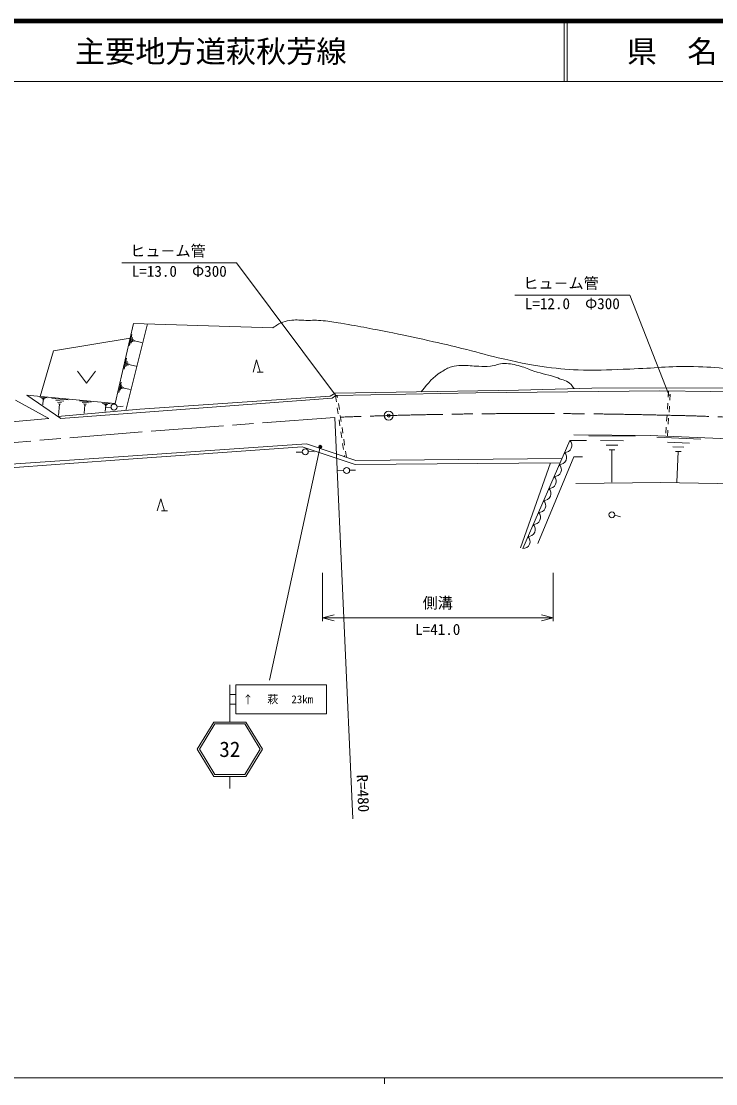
# Model space of a CAD drawing. Units: millimetres at full size, sheet at 1:1000; details may follow other scales. Extents: x 40000 to 680000, y 20000 to 380000.
# Drawn here: x 207863 to 322837, y 204000 to 380000 of the extents above; entities that cross this region are included whole.
import ezdxf
from ezdxf.enums import TextEntityAlignment as Align

# ---------------------------------------------------------------- set-up
doc = ezdxf.new("R2010")
doc.units = ezdxf.units.MM
doc.header["$LTSCALE"] = 1000
doc.header["$PDMODE"] = 32
doc.header["$PDSIZE"] = 500
doc.linetypes.add('CHAIN', pattern=[18.5, 12, -1.5, 3.5, -1.5])
for name, color, linetype, lineweight in [('M-BGD', 7, 'Continuous', 13), ('M-BMK', 2, 'CHAIN', 13), ('M-BMK-SRVR', 3, 'Continuous', 13), ('M-STR-HTXT', 7, 'Continuous', 13), ('M-STR-STRC', 7, 'Continuous', 13), ('M-TTL', 2, 'Continuous', 140), ('M-TTL-BAND', 7, 'Continuous', 13), ('M-TTL-LINE', 7, 'Continuous', 18)]:
    doc.layers.add(name, color=color, linetype=linetype, lineweight=lineweight)
doc.layers.add('M-TTL-TXT', color=7, linetype='Continuous')
doc.styles.add('@ＭＳ ゴシック', font='')
doc.styles.add('ＭＳ ゴシック', font='')
doc.styles.get('@ＭＳ ゴシック').set_extended_font_data('@MS Gothic')
doc.styles.get('ＭＳ ゴシック').set_extended_font_data('MS Gothic')

msp = doc.modelspace()

# ---------------------------------------------------------------- linework, layer by layer
at = {"layer": 'M-BGD'}
for p, q in [((228789, 329851), (225170, 315519)), ((249503, 329192), (226452, 329925)), ((225772, 326271), (226195, 328128)), ((226064, 326693), (226275, 327621)), ((226302, 326882), (226408, 327347)), ((226515, 326956), (226567, 327188)), ((226541, 327072), (227841, 326776)), ((224891, 322396), (225296, 324177)), ((246229, 321888), (246829, 323888)), ((246829, 323888), (247429, 321888)), ((225170, 322800), (225373, 323691)), ((225399, 322983), (225500, 323428)), ((225602, 323053), (225653, 323276)), ((225628, 323165), (226874, 322881)), ((217164, 322056), (218664, 320056)), ((218664, 320056), (220164, 322056)), ((247929, 321888), (246929, 321888)), ((223996, 318527), (224385, 320234)), ((224264, 318915), (224458, 319768)), ((224483, 319089), (224580, 319516)), ((224678, 319157), (224727, 319370)), ((224702, 319264), (225897, 318992)), ((315025, 318751), (314961, 317753)), ((210921, 317726), (212154, 317609)), ((211217, 317573), (211834, 317515)), ((211360, 317436), (211668, 317406)), ((211502, 317298), (211420, 316435)), ((211425, 317305), (211579, 317290)), ((212908, 317537), (215619, 317279)), ((213560, 317202), (214915, 317073)), ((213873, 316898), (214551, 316834)), ((217497, 317101), (219437, 316916)), ((217964, 316861), (218934, 316769)), ((259887, 317944), (260034, 316954)), ((260230, 317676), (260181, 318005)), ((315230, 317255), (315294, 318253)), ((214186, 316595), (214006, 314697)), ((214016, 316611), (214355, 316579)), ((218188, 316644), (218673, 316598)), ((218412, 316427), (218283, 315069)), ((218291, 316438), (218533, 316415)), ((221245, 316745), (222556, 316620)), ((221560, 316582), (222216, 316520)), ((221712, 316436), (222039, 316405)), ((222734, 316049), (221735, 316015)), ((221863, 316289), (221776, 315372)), ((221781, 316297), (221945, 316281)), ((224726, 316229), (223729, 316146)), ((260180, 315965), (260327, 314976)), ((260523, 315698), (260377, 316687)), ((314897, 316755), (314834, 315757)), ((315103, 315259), (315166, 316257)), ((262741, 247891), (259786, 314384)), ((260473, 313987), (260620, 312998)), ((260816, 313719), (260670, 314709)), ((314770, 314759), (314706, 313761)), ((314975, 313263), (315039, 314261)), ((260766, 312008), (260913, 311019)), ((261109, 311741), (260963, 312730)), ((314642, 312763), (314579, 311765)), ((314847, 311267), (314911, 312265)), ((261060, 310030), (261206, 309041)), ((261402, 309763), (261256, 310752)), ((290883, 292676), (298662, 310553)), ((301468, 310553), (298662, 310553)), ((301848, 311335), (309512, 311263)), ((303757, 310551), (307589, 310515)), ((304708, 309775), (306624, 309758)), ((313084, 311080), (320369, 310766)), ((314874, 310273), (318516, 310116)), ((254383, 308634), (253383, 308627)), ((256381, 308696), (255381, 308703)), ((261353, 308052), (261376, 307891)), ((261696, 307784), (261549, 308773)), ((305180, 309005), (306138, 308996)), ((305659, 309000), (305608, 303635)), ((315753, 309505), (317574, 309427)), ((316177, 308757), (317087, 308718)), ((316632, 308737), (316412, 303638)), ((290514, 292752), (295478, 306842)), ((261225, 305571), (260226, 305516)), ((263223, 305631), (262223, 305625)), ((230358, 298902), (230958, 300902)), ((230958, 300902), (231558, 298902)), ((232058, 298902), (231058, 298902)), ((307095, 297922), (306137, 298209)), ((258394, 270052), (258394, 265302))]:
    msp.add_line(p, q, dxfattribs=at)
for points in [[(208803, 318078), (223437, 316687), (226452, 329925)], [(225903, 327516), (213179, 325420), (211014, 317868)], [(481687, 298803), (473280, 297192), (439703, 302821), (408655, 307707), (383915, 311717), (362246, 314775), (356301, 315528), (352008, 316049), (344913, 316912), (330441, 318561), (313563, 318769), (283133, 318443), (259965, 318001), (259343, 317541), (214412, 314214), (208803, 318078)], [(482102, 299442), (473274, 297751), (420046, 306674), (408772, 308448), (383957, 312014), (362285, 315072), (356338, 315826), (352045, 316347), (344949, 317210), (328627, 319253), (302298, 319246), (290169, 318907), (259845, 318398), (259027, 317908), (227506, 315721), (213935, 314543)], [(206923, 317220), (212415, 314196), (179990, 311271), (153279, 305196), (93568, 284322), (89646, 282907), (73349, 277031)], [(297359, 307558), (263243, 307264), (255090, 310004), (225576, 307936), (204509, 306510), (181316, 304553), (160820, 299616), (127429, 288723), (96417, 276546), (82902, 271579), (76115, 269282)], [(335448, 288354), (338644, 300740), (337445, 306198), (333986, 310442), (312000, 311390), (299363, 311508)], [(297053, 306856), (263132, 306563), (254382, 309503), (225607, 307487), (204527, 305911)], [(300772, 307848), (299352, 307864), (293399, 293490)], [(338189, 302808), (323074, 303444), (313760, 303596), (299663, 303404)]]:
    msp.add_lwpolyline(points, dxfattribs=at)
for centre in [(223233, 316085), (254881, 308680), (261725, 305583), (305638, 298243)]:
    msp.add_circle(centre, 500, dxfattribs=at)
for centre in [(297857, 309722), (296993, 307736), (296128, 305750), (295264, 303763), (294399, 301777), (293535, 299791), (292671, 297804), (291806, 295818), (290942, 293832)]:
    msp.add_arc(centre, 1157, 267.08046, 45.8842, dxfattribs=at)
for points, knots in [([(397057, 328139), (395205, 327038), (394727, 326756), (393248, 325845), (391893, 325010), (391172, 324479), (389797, 323677), (388726, 323053), (388107, 322734), (386994, 322188), (385332, 321371), (384387, 320937), (382672, 320236), (380528, 319361), (379319, 318877), (377104, 318200), (375702, 317772), (374903, 317533), (373448, 317360), (371680, 317150), (370669, 317365), (368892, 317460), (367124, 317555), (366141, 317701), (364380, 317880), (362325, 318090), (361187, 318347), (359125, 318474), (357724, 318560), (356934, 318639), (355532, 318558), (353608, 318448), (352545, 318216), (350626, 318040), (349491, 317936), (348855, 317847), (347715, 317834), (346095, 317816), (345179, 317868), (343576, 318106), (341923, 318352), (341011, 318575), (339379, 318935), (336323, 319609), (334639, 320107), (331611, 320901), (330066, 321305), (329227, 321638), (327666, 321974), (326600, 322204), (325993, 322292), (324910, 322417), (322678, 322674), (321417, 322756), (319171, 322797), (315037, 322873), (312726, 322525), (308593, 322394), (305605, 322299), (303930, 322119), (300942, 322209), (298543, 322282), (297199, 322413), (294819, 322722), (291660, 323132), (289920, 323572), (286813, 324272), (284455, 324803), (283167, 325238), (280820, 325816), (278989, 326267), (277960, 326509), (276121, 326923), (273503, 327512), (272037, 327844), (269406, 328366), (266037, 329034), (264149, 329409), (260761, 329969), (259622, 330158), (258986, 330284), (257837, 330402), (256728, 330515), (256098, 330435), (254983, 330453), (254081, 330468), (253570, 330579), (252672, 330485), (252074, 330423), (251736, 330351), (251170, 330148), (250463, 329895), (250203, 329687), (249503, 329192)], [0, 0, 0, 0, 1, 1, 1, 2, 2, 2, 3, 3, 3, 4, 4, 4, 5, 5, 5, 6, 6, 6, 7, 7, 7, 8, 8, 8, 9, 9, 9, 10, 10, 10, 11, 11, 11, 12, 12, 12, 13, 13, 13, 14, 14, 14, 15, 15, 15, 16, 16, 16, 17, 17, 17, 18, 18, 18, 19, 19, 19, 20, 20, 20, 21, 21, 21, 22, 22, 22, 23, 23, 23, 24, 24, 24, 25, 25, 25, 26, 26, 26, 27, 27, 27, 28, 28, 28, 29, 29, 29, 30, 30, 30, 31, 31, 31, 31]), ([(299376, 319164), (299205, 319465), (299097, 319571), (298883, 319802), (298227, 320511), (297569, 320549), (296672, 320908), (295192, 321499), (294268, 321549), (292749, 322033), (291844, 322322), (291388, 322642), (290465, 322867), (289453, 323114), (288875, 323308), (287833, 323301), (286916, 323296), (286439, 322962), (285527, 322865), (284780, 322786), (284356, 322835), (283605, 322843), (282484, 322855), (281857, 323029), (280736, 322971), (280095, 322937), (279720, 322952), (279103, 322771), (278403, 322565), (278063, 322298), (277437, 321921), (275869, 320977), (275437, 320237), (274095, 318637)], [0, 0, 0, 0, 1, 1, 1, 2, 2, 2, 3, 3, 3, 4, 4, 4, 5, 5, 5, 6, 6, 6, 7, 7, 7, 8, 8, 8, 9, 9, 9, 10, 10, 10, 11, 11, 11, 11])]:
    msp.add_open_spline(points, degree=3, knots=knots, dxfattribs=at)
at = {"layer": 'M-BMK'}
msp.add_lwpolyline([(259786, 314384), (227888, 311988), (194864, 309247)], dxfattribs=at)
for centre, radius, start, end in [((292702, -537125), 852145, 88.52563, 92.21375), ((307341, -70713), 385520, 82.3694, 88.91696)]:
    msp.add_arc(centre, radius, start, end, dxfattribs=at)
at = {"layer": 'M-BMK-SRVR'}
msp.add_circle((268698, 314682), 750, dxfattribs=at)
msp.add_point((268698, 314682), dxfattribs=at)
at = {"layer": 'M-STR-HTXT'}
for p, q in [((224522, 340004), (243522, 340004)), ((260075, 317839), (243522, 340004)), ((289594, 334636), (308594, 334636)), ((315112, 317983), (308594, 334636)), ((257720, 280628), (257720, 288614)), ((295908, 280628), (295908, 288614)), ((259652, 281697), (257720, 281179)), ((295908, 281179), (293976, 281697)), ((295908, 281179), (257720, 281179)), ((257720, 281179), (259652, 280661)), ((293976, 280661), (295908, 281179))]:
    msp.add_line(p, q, dxfattribs=at)
at = {"layer": 'M-STR-STRC'}
for p, q in [((257370, 309511), (248947, 270851)), ((242394, 270052), (242394, 263908)), ((243394, 270052), (258394, 270052)), ((243394, 270052), (243394, 265302)), ((242394, 268469), (243394, 268469)), ((242394, 266885), (243394, 266885)), ((258394, 265302), (243394, 265302)), ((239758, 263908), (236994, 259408)), ((239925, 263608), (237346, 259408)), ((239758, 263908), (245030, 263908)), ((239925, 263608), (244862, 263608)), ((247442, 259408), (244862, 263608)), ((247794, 259408), (245030, 263908)), ((236994, 259408), (239758, 254908)), ((237346, 259408), (239925, 255208)), ((244862, 255208), (247442, 259408)), ((245030, 254908), (247794, 259408)), ((239925, 255208), (244862, 255208)), ((239758, 254908), (245030, 254908)), ((242394, 254908), (242394, 252908))]:
    msp.add_line(p, q, dxfattribs=at)
for radius in [250, 200, 150, 100, 50, 20]:
    msp.add_circle((257370, 309511), radius, dxfattribs=at)
msp.add_point((257370, 309511), dxfattribs=at)
at = {"layer": 'M-TTL'}
msp.add_line((680000, 380000), (40000, 380000), dxfattribs=at)
at = {"layer": 'M-TTL-BAND'}
for p, q in [((40000, 205000), (579000, 205000)), ((268000, 205000), (268000, 204000))]:
    msp.add_line(p, q, dxfattribs=at)
at = {"layer": 'M-TTL-LINE'}
for p, q in [((297750, 380000), (297750, 370000)), ((298250, 380000), (298250, 370000)), ((40000, 370000), (680000, 370000))]:
    msp.add_line(p, q, dxfattribs=at)

# ---------------------------------------------------------------- texts
at = {"layer": 'M-BGD', "style": 'ＭＳ ゴシック'}
msp.add_text('R=480', height=1833, rotation=272.545, dxfattribs=at).set_placement((262845, 255152), align=Align.BOTTOM_LEFT)
at = {"layer": 'M-STR-HTXT', "style": 'ＭＳ ゴシック'}
for p in [(225897, 340504), (290969, 335136)]:
    msp.add_text('ヒュ－ム管', height=1833, dxfattribs=at).set_placement(p, align=Align.BOTTOM_LEFT)
at = {"layer": 'M-STR-HTXT'}
for s, style, p in [('L=13.0\u3000Φ300', 'ＭＳ ゴシック', (234022, 339504)), ('L=12.0\u3000Φ300', 'ＭＳ ゴシック', (299094, 334136)), ('L=41.0', '@ＭＳ ゴシック', (276814, 280179))]:
    msp.add_text(s, height=1833, dxfattribs=dict(at, style=style)).set_placement(p, align=Align.TOP_CENTER)
at = {"layer": 'M-STR-HTXT', "style": 'ＭＳ ゴシック'}
msp.add_text('側溝', height=1833, dxfattribs=at).set_placement((276814, 282179), align=Align.BOTTOM_CENTER)
at = {"layer": 'M-STR-STRC', "style": 'ＭＳ ゴシック'}
for s, height, p in [('↑', 1320, (245394, 267677)), ('萩', 1320, (249520, 267677)), ('23km', 1320, (254383, 267677)), ('32', 2566, (242394, 259408))]:
    msp.add_text(s, height=height, dxfattribs=at).set_placement(p, align=Align.MIDDLE_CENTER)
at = {"layer": 'M-TTL-TXT', "style": 'ＭＳ ゴシック'}
msp.add_text('主要地方道萩秋芳線', height=3666, dxfattribs=at).set_placement((216734, 375000), align=Align.MIDDLE_LEFT)
msp.add_text('県\u3000名', height=3666, dxfattribs=at).set_placement((315625, 375000), align=Align.MIDDLE_CENTER)

doc.saveas('drawing.dxf')
